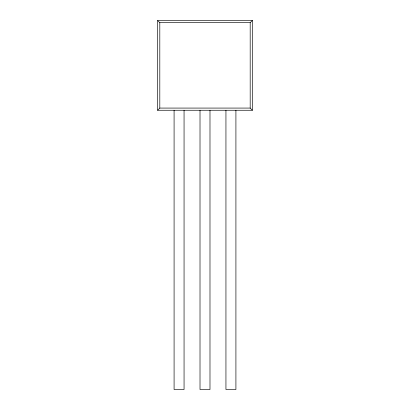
<?xml version="1.0" encoding="UTF-8"?>
<svg xmlns="http://www.w3.org/2000/svg" width="410" height="410" viewBox="0 0 410 410"><rect width="100%" height="100%" fill="white"/><g stroke="black" fill="none" stroke-linecap="round" stroke-linejoin="round"><path stroke-width="0.61" d="M157.63 110.259L159.808 108.076L159.808 22.683L157.63 20.5L252.37 20.5L252.37 110.259L157.63 110.259L157.63 20.5M159.808 22.683L250.182 22.683L252.37 20.5M159.808 108.076L250.182 108.076L252.37 110.259M250.182 22.683L250.182 108.076M235.914 110.259L235.914 389.5L225.941 389.5L225.941 110.259M209.987 110.259L209.987 389.5L200.013 389.5L200.013 110.259M184.059 110.259L184.059 389.5L174.086 389.5L174.086 110.259"/></g></svg>
